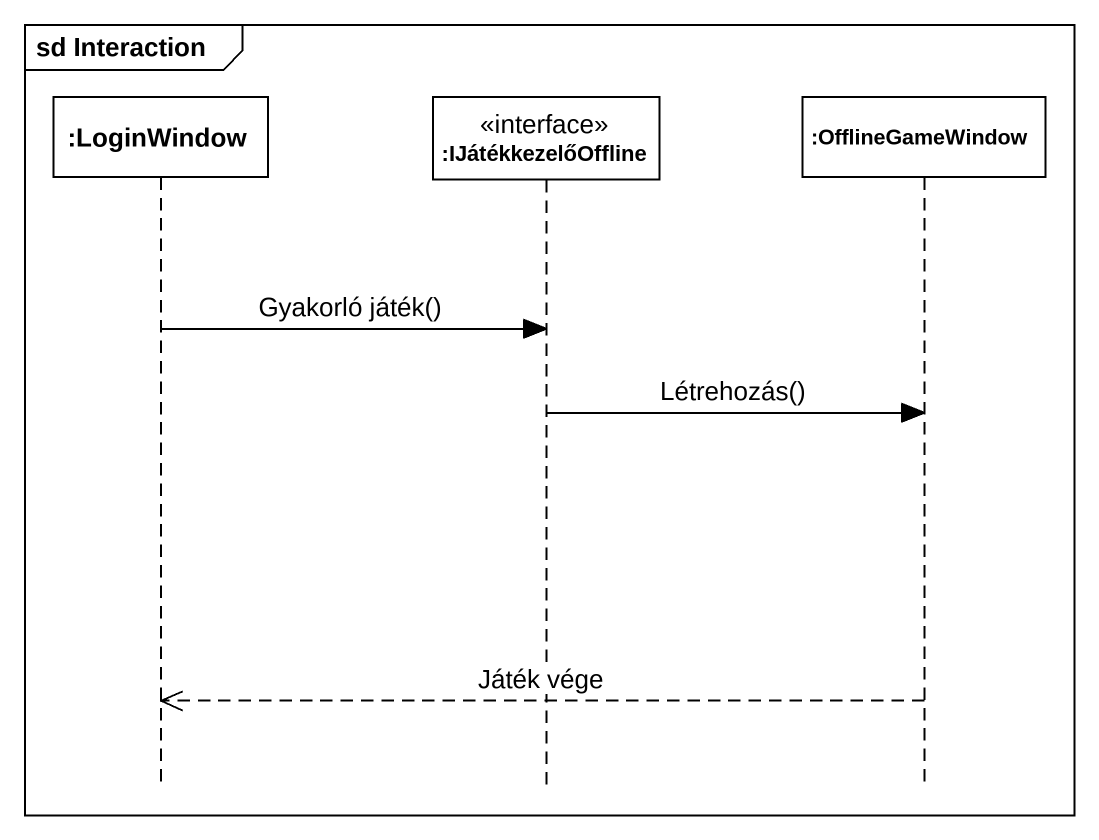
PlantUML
@startuml
mainframe sd Interaction
hide footbox
participant ":LoginWindow" as LoginWindow
participant ":IJátékkezelőOffline" as IJátékkezelőOffline <<interface>>
participant ":OfflineGameWindow" as OfflineGameWindow

LoginWindow -> IJátékkezelőOffline : Gyakorló játék()
IJátékkezelőOffline -> OfflineGameWindow : Létrehozás()
OfflineGameWindow -->> LoginWindow : Játék vége
@enduml
